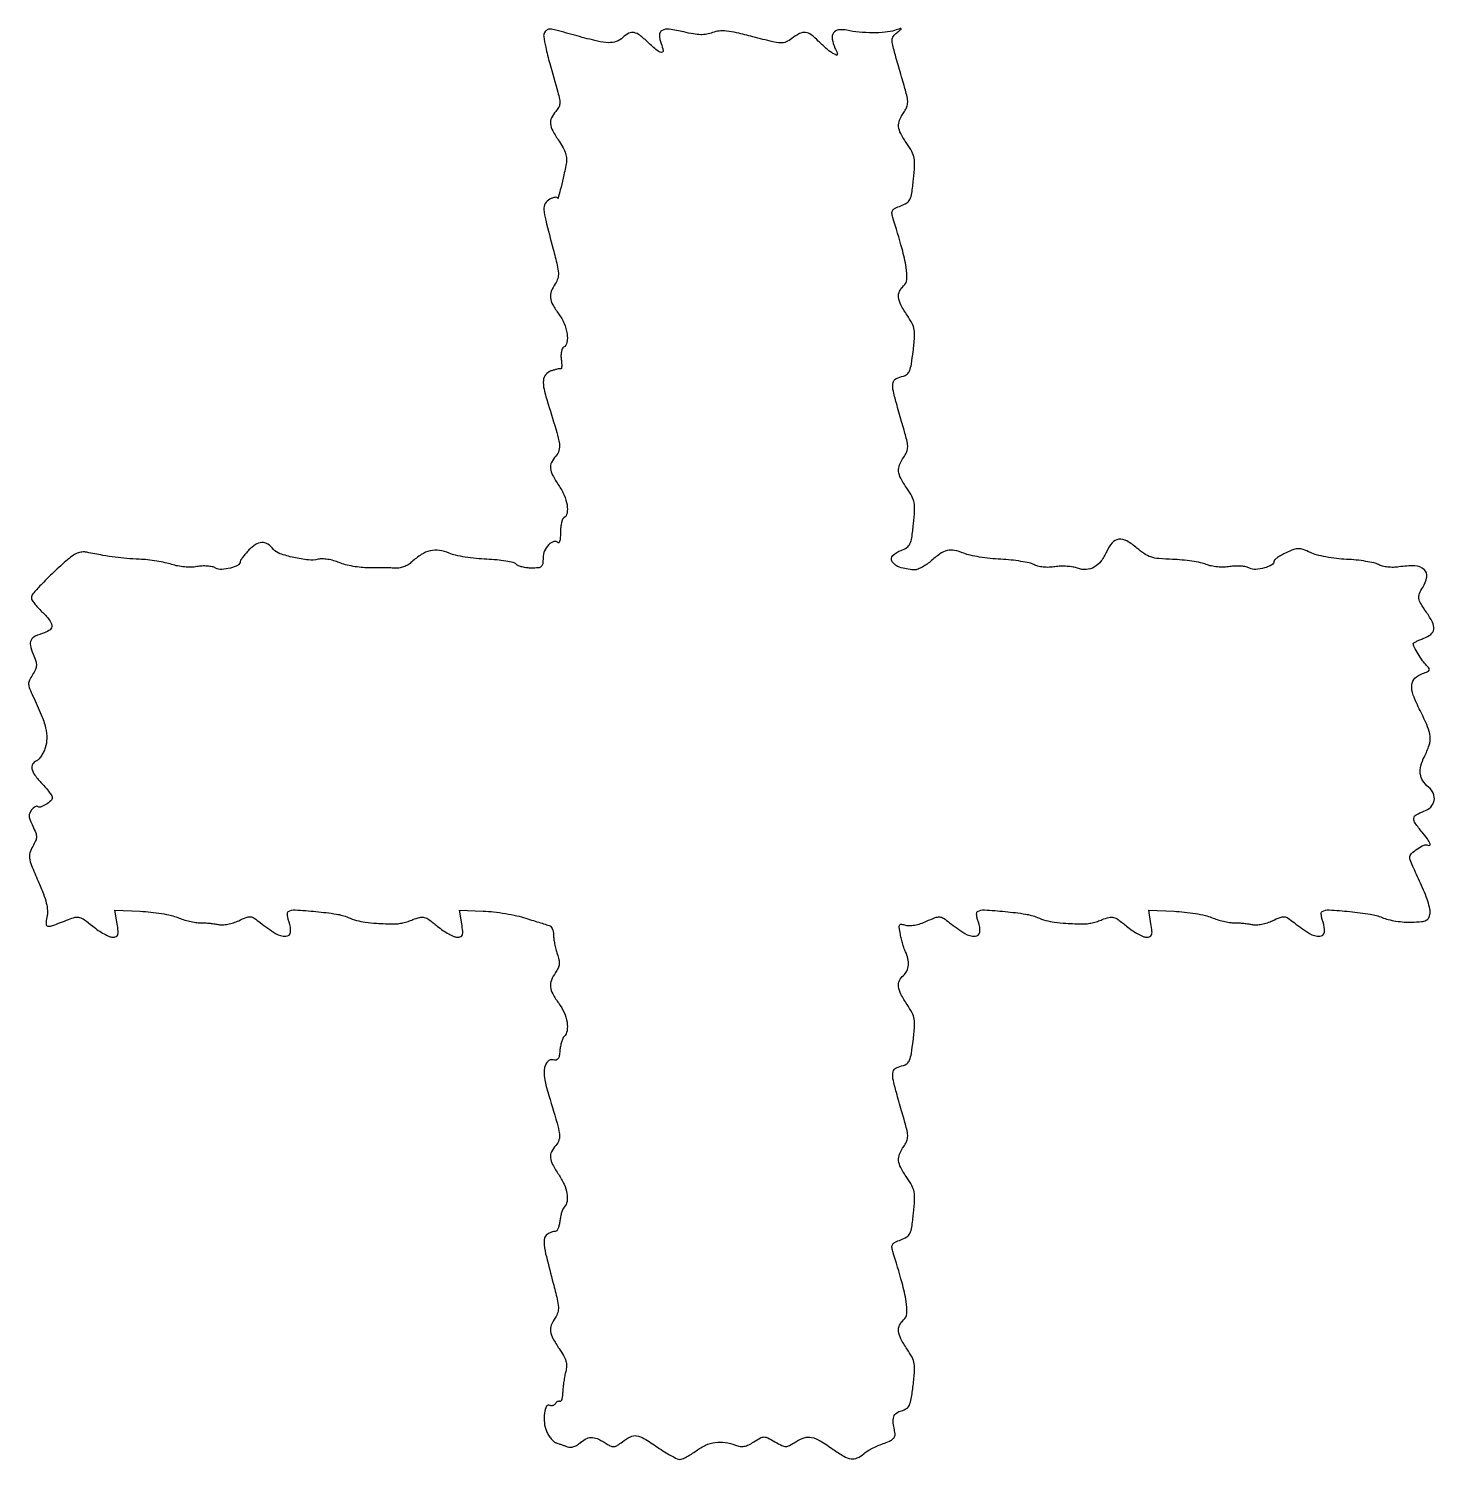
# Model space of a CAD drawing. Extents: x 0 to 404, y 0 to 411.
import ezdxf

# ---------------------------------------------------------------- set-up
doc = ezdxf.new("R2010")
doc.units = 0

msp = doc.modelspace()

# ---------------------------------------------------------------- linework, layer by layer
msp.add_lwpolyline([(148.433345, 409.892149, 0.177899), (148.185962, 408.680866, 0.016955), (148.749223, 405.663681, 0.012853), (149.920921, 400.960754, 0.002661), (152.238159, 392.754107, -0.02055), (152.739609, 390.699877, -0.0756), (152.80282, 389.367764, -0.101994), (152.463144, 388.295495, -0.056434), (151.658704, 387.175366, 0.071946), (150.433856, 385.353599, 0.140428), (150.141458, 383.642459, 0.09788), (150.777982, 381.620095, 0.0242), (152.599743, 378.638404, -0.025224), (153.754832, 376.739137, -0.047561), (154.454291, 375.089006, -0.058298), (154.741629, 373.590159, -0.069644), (154.646683, 372.156269, -0.003892), (153.742218, 367.973686, -0.007579), (152.944149, 364.653682, -0.006751), (152.299172, 362.272952, -0.807875), (152.114999, 362.285184, 0.31809), (151.911023, 362.499207, 0.086541), (151.416775, 362.509508, 0.055047), (150.713327, 362.321022, 0.029913), (149.899554, 361.946243, 0.141775), (148.644136, 360.721405, 0.147547), (148.261621, 359.03519, 0.044217), (148.75279, 355.95806, 0.003236), (150.900107, 347.657033, -0.006458), (152.05617, 343.066127, -0.04366), (152.398051, 340.74928, -0.08835), (152.212226, 339.168292, -0.07961), (151.491588, 337.684527, 0.061569), (150.369435, 335.57069, 0.120743), (150.133879, 333.691884, 0.098323), (150.787835, 331.661647, 0.032011), (152.5, 329, -0.05798), (154.064678, 326.265972, -0.064628), (154.888978, 323.343263, -0.078698), (154.861043, 320.861597, -0.215468), (153.903881, 319.440595, 0.155167), (153.511516, 318.9835, 0.052273), (153.251365, 318.133521, 0.046026), (153.144212, 317.071739, 0.038599), (153.221779, 315.942279, -0.017949), (153.340033, 314.869953, -0.032817), (153.347359, 313.990402, -0.040544), (153.262373, 313.379941, -0.419511), (153.067898, 313.258826, 0.101162), (152.724407, 313.271123, 0.013364), (152.005883, 313.131012, 0.015054), (151.153114, 312.913798, 0.012107), (150.25, 312.630737, 0.139191), (148.757882, 311.599933, 0.152573), (148.095855, 309.974763, 0.078947), (148.286686, 307.384613, 0.018044), (149.450183, 303.134214, -0.00302), (151.956332, 294.952477, -0.036169), (152.673277, 291.729561, -0.104591), (152.553969, 289.802838, -0.116851), (151.658704, 288.175366, 0.070984), (150.436821, 286.365495, 0.138893), (150.134532, 284.666534, 0.099049), (150.745082, 282.674399, 0.025506), (152.5, 279.785188, -0.04711), (154.054075, 276.958608, -0.062175), (154.878073, 274.139348, -0.079384), (154.88207, 271.826085, -0.21851), (154, 270.5, 0.163588), (153.612934, 270.033799, 0.034074), (153.29375, 269.003766, 0.032416), (153.073356, 267.700825, 0.025695), (153, 266.274316, -0.016486), (152.955749, 264.932611, -0.0358), (152.814502, 263.911912, -0.066641), (152.609302, 263.335791, -0.508263), (152.368517, 263.29815, 0.272758), (151.130838, 263.617924, 0.126069), (149.644622, 262.746047, 0.0932), (148.427118, 260.980019, 0.10481), (148, 258.964816, -0.032401), (147.890054, 257.269938, -0.179205), (147.471737, 256.474607, -0.159864), (146.606147, 256.09334, -0.024469), (144.7, 256, -0.031361), (143.352508, 256.084601, -0.031784), (142.032312, 256.337063, -0.033508), (140.918302, 256.705598, -0.100063), (140.252552, 257.147448, 0.139959), (139.420296, 257.610016, 0.016063), (137.297043, 258.033907, 0.01837), (134.682998, 258.370854, 0.014003), (131.802552, 258.553871, -0.016429), (128.753175, 258.762477, -0.015003), (125.629693, 259.17452, -0.015207), (122.862533, 259.711222, -0.046292), (121.04321, 260.303051, 0.067183), (118.21909, 261.093346, 0.091986), (115.587612, 260.97548, 0.084013), (113.000996, 259.894512, 0.047345), (110.302492, 257.808388, -0.052357), (109.210091, 256.981205, -0.048293), (107.940426, 256.372621, -0.049132), (106.601116, 256.027388, -0.059119), (105.302492, 255.980628, 0.011499), (103.906522, 256.063243, 0.004352), (101.953471, 256.116794, 0.004308), (99.827642, 256.13825, 0.005245), (97.836983, 256.12031, -0.028791), (95.77952, 256.198665, -0.019364), (93.448332, 256.513766, -0.019535), (91.208453, 256.996196, -0.036159), (89.444958, 257.587445, 0.031272), (87.846432, 258.1408, 0.027818), (86.127852, 258.516292, 0.028861), (84.541933, 258.678267, 0.072622), (83.389161, 258.561537, -0.088695), (80.582356, 258.367626, -0.027586), (76.395707, 259.056625, -0.025219), (72.388417, 260.160037, -0.142323), (70.579148, 261.402788, 0.080437), (68.917179, 262.872501, 0.148223), (67.192835, 263.34834, 0.136518), (65.393501, 262.798812, 0.063927), (63.508384, 261.225616, 0.010269), (62.5475, 260.145686, 0.014341), (61.736838, 259.13892, 0.01066), (61.111755, 258.277833, 0.152822), (61, 257.920733, -0.281255), (60.358327, 256.870238, -0.053526), (58.174478, 256.030337, -0.052822), (55.687769, 255.642645, -0.135956), (53.928838, 256.038085, 0.072825), (52.937445, 256.395489, 0.031346), (51.541939, 256.589215, 0.030186), (50.004502, 256.612147, 0.035016), (48.551165, 256.443621, -0.043098), (46.951181, 256.284212, -0.024876), (45.016125, 256.355027, -0.02454), (43.042222, 256.62392, -0.034112), (41.315179, 257.069796, 0.02792), (39.464541, 257.572084, 0.012802), (37.005084, 258.028788, 0.012633), (34.384879, 258.378636, 0.017045), (32, 258.553961, -0.009896), (28.369102, 258.768755, -0.013307), (25.093232, 259.115621, -0.01166), (21.526628, 259.674464, -0.005464), (16.938202, 260.555342, 0.074664), (15.538849, 260.627538, 0.074853), (14.181307, 260.285334, 0.057413), (12.710264, 259.460444, 0.024237), (10.938202, 258.044289, 0.008609), (6.923696, 254.379355, 0.015304), (3.765688, 251.206572, 0.012354), (1.435878, 248.591391, 0.175714), (1.007751, 247.437091, 0.144654), (1.173353, 246.861242, 0.020639), (1.883527, 245.842121, 0.022047), (2.851809, 244.678356, 0.017192), (4, 243.5, -0.02969), (6.152236, 241.177891, -0.142159), (6.857524, 239.535712, -0.2551), (6.380121, 238.327524, -0.099696), (4.75, 237.444999, 0.034585), (2.092704, 236.424671, 0.163215), (0.924545, 235.315877, 0.17934), (0.720748, 233.792406, 0.043491), (1.505842, 231.331776, -0.020001), (2.262894, 229.294468, -0.086862), (2.445218, 228.023645, -0.103249), (2.169341, 226.879278, -0.034441), (1.322177, 225.368952, 0.033418), (0.44421, 223.81118, 0.117832), (0.204207, 222.695198, 0.091184), (0.465223, 221.437396, 0.015473), (1.462806, 219.187989, -0.013513), (3.839485, 213.885101, -0.040344), (5.065611, 210.105241, -0.05933), (5.410003, 207.110851, -0.078854), (4.970263, 204.409896, -0.032236), (4.454896, 203.131562, -0.034727), (3.790278, 201.96293, -0.037104), (3.08286, 201.052742, -0.117922), (2.451632, 200.619813, 0.168772), (1.355375, 199.694948, 0.195113), (1.152058, 198.351689, 0.101353), (2.01049, 196.514843, 0.030892), (4, 194.157416, -0.014337), (5.148884, 192.884055, -0.018806), (6.11875, 191.654259, -0.01655), (6.841622, 190.590969, -0.141935), (7, 190.044285, -0.216491), (6.588507, 189.138457, -0.046643), (5.156063, 188.10546, -0.046754), (3.596892, 187.375019, -0.290283), (2.773984, 187.55935, 0.259239), (2.496858, 187.638465, 0.074084), (2.066089, 187.467847, 0.054364), (1.559177, 187.095415, 0.033965), (1.050787, 186.561194, 0.079598), (0.517576, 185.659156, 0.112582), (0.37793, 184.740046, 0.076298), (0.640249, 183.597799, 0.021178), (1.392618, 181.914797, -0.021146), (2.242132, 180.014813, -0.095725), (2.467136, 178.827577, -0.104904), (2.22307, 177.697004, -0.027983), (1.371678, 176.052055, 0.057752), (0.569797, 174.247644, 0.115626), (0.45727, 172.700033, 0.057643), (1.036106, 170.631139, 0.006406), (2.952361, 166.108541, -0.01183), (4.455641, 162.450671, -0.032134), (5.288787, 159.776508, -0.045441), (5.603096, 157.653137, -0.068191), (5.453541, 155.788473, 0.046209), (5.204511, 153.788039, 0.390525), (5.747994, 153.159718, 0.119141), (7.128163, 153.331905, 0.005341), (11.628149, 155.087457, -0.037152), (13.556008, 155.701553, -0.126124), (14.864873, 155.679539, -0.091388), (16.231103, 155.019557, -0.014274), (18.605993, 153.173244, 0.022014), (20.219267, 151.958614, 0.024262), (21.882954, 150.93214, 0.024634), (23.376248, 150.201486, 0.101796), (24.355652, 150, 0.089288), (25.329635, 150.175328, 0.227855), (25.814622, 150.678971, 0.106053), (25.923885, 151.694763, 0.013601), (25.635073, 153.880664), (25.01453, 157.761328), (32.257265, 157.449738, -0.01632), (35.292046, 157.219772, -0.014598), (38.42115, 156.786905, -0.014811), (41.208653, 156.232646, -0.043429), (43.070053, 155.63084, 0.024881), (44.651234, 155.054107, 0.01831), (46.452074, 154.56851, 0.018594), (48.193335, 154.234378, 0.038761), (49.570053, 154.131041, -0.014905), (50.860538, 154.095871, -0.010279), (52.318361, 153.9825, -0.010373), (53.717129, 153.815379, -0.020788), (54.811601, 153.614828, 0.073236), (55.940368, 153.528207, 0.030625), (57.45661, 153.72775, 0.029484), (59.080478, 154.144177, 0.03376), (60.569806, 154.734679, -0.018146), (62.740186, 155.674597, -0.116168), (63.918145, 155.841913, -0.124989), (65.006304, 155.458346, -0.022341), (66.758205, 154.174942, 0.031314), (71.156514, 151.072477, 0.142698), (74.144288, 150.251258, 0.379345), (75.446537, 151.441275, 0.117682), (75.075371, 154.301759, -0.027278), (74.7446, 155.338716, -0.040086), (74.578951, 156.280491, -0.046282), (74.57786, 157.016345, -0.24145), (74.788211, 157.348274, -0.148399), (76.796669, 157.834393, -0.009998), (82.744869, 157.374427, -0.014278), (88.617878, 156.632119, -0.061444), (92, 155.670496, 0.032881), (94.405419, 154.835789, 0.031799), (96.926461, 154.312417, 0.021926), (100.207525, 153.99225, 0.006491), (105.25, 153.788187, 0.044792), (106.332251, 153.855436, 0.019121), (107.757956, 154.12936, 0.018738), (109.265589, 154.539362, 0.023405), (110.628149, 155.036431, -0.035913), (112.568031, 155.689657, -0.129197), (113.862833, 155.684534, -0.093501), (115.212886, 155.036729, -0.013883), (117.605993, 153.173244, 0.022014), (119.219267, 151.958614, 0.024262), (120.882954, 150.93214, 0.024634), (122.376248, 150.201486, 0.101796), (123.355652, 150, 0.089172), (124.329442, 150.175061, 0.227745), (124.814514, 150.678119, 0.106221), (124.924174, 151.692379, 0.013655), (124.636306, 153.872956), (124.016995, 157.745912), (130.805612, 157.486138, -0.018852), (133.802447, 157.258102, -0.012688), (137.201858, 156.782452, -0.012791), (140.47243, 156.153548, -0.024624), (143.047115, 155.455401, 0.001446), (145.226591, 154.754522, 0.001777), (147.265402, 154.11335, 0.001472), (148.982353, 153.585632, 0.012882), (149.75, 153.373603, -0.154707), (150.228533, 153.079748, -0.069747), (150.632812, 152.454317, -0.059299), (150.907364, 151.614918, -0.049453), (151, 150.680608, 0.033449), (151.075873, 149.547712, 0.015289), (151.318472, 148.084637, 0.015062), (151.668949, 146.553455, 0.020075), (152.08416, 145.188423, -0.029959), (152.560166, 143.504748, -0.077263), (152.637489, 142.247162, -0.085995), (152.328747, 141.106707, -0.043794), (151.58416, 139.816693, 0.057689), (150.398831, 137.624941, 0.121599), (150.133545, 135.721841, 0.101097), (150.774737, 133.685272, 0.032288), (152.5, 131, -0.054306), (154.048223, 128.340117, -0.065005), (154.873088, 125.563746, -0.077322), (154.884417, 123.118669, -0.160275), (154.033691, 121.433691, 0.09655), (153.645334, 120.857284, 0.028064), (153.282131, 119.844323, 0.027079), (152.993324, 118.632808, 0.025962), (152.832133, 117.380019, -0.026045), (152.63756, 115.869771, -0.113597), (152.283552, 115.047252, -0.195518), (151.72061, 114.700578, -0.105789), (150.894846, 114.737749, 0.26357), (149.358646, 114.32968, 0.157689), (148.456299, 112.608793, 0.080717), (148.428625, 109.551046, 0.035808), (149.325951, 105.605417, -0.002057), (152.025043, 96.596446, -0.034246), (152.702264, 93.546674, -0.113929), (152.564635, 91.758936, -0.108384), (151.658704, 90.175366, 0.070984), (150.436821, 88.365495, 0.138893), (150.134532, 86.666534, 0.099049), (150.745082, 84.674399, 0.025506), (152.5, 81.785188, -0.043568), (154.051802, 79.009413, -0.063922), (154.863965, 76.336792, -0.080355), (154.879847, 74.061633, -0.155646), (154.076947, 72.45, 0.090477), (153.699219, 71.886521, 0.025906), (153.329, 70.897813, 0.025167), (153.02003, 69.718158, 0.024326), (152.826947, 68.5, -0.031063), (152.628743, 67.349896, -0.045481), (152.302291, 66.376752, -0.055171), (151.907248, 65.694403, -0.234265), (151.5, 65.484687, 0.060082), (151.022168, 65.419624, 0.024796), (150.398328, 65.223272, 0.0241), (149.742644, 64.943961, 0.028501), (149.153881, 64.616266, 0.202749), (148.382477, 63.502747, 0.082745), (148.306117, 61.626, 0.030406), (148.93942, 58.246394, 0.003392), (150.900107, 50.657033, -0.006458), (152.05617, 46.066127, -0.04366), (152.398051, 43.74928, -0.08835), (152.212226, 42.168292, -0.07961), (151.491588, 40.684527, 0.059852), (150.371449, 38.591805, 0.125318), (150.147241, 36.771519, 0.094919), (150.811988, 34.738743, 0.025178), (152.620777, 31.825719, -0.022743), (153.875759, 29.826366, -0.058571), (154.535792, 28.256704, -0.074739), (154.726405, 26.819289, -0.06001), (154.51271, 25.271969, 0.017961), (154.222955, 23.983456, 0.009849), (153.956272, 22.387629, 0.009805), (153.748989, 20.754853, 0.015427), (153.641934, 19.345492, -0.020963), (153.539087, 18.164754, -0.040915), (153.341678, 17.241236, -0.063387), (153.090395, 16.676993, -0.416556), (152.819098, 16.611803, 0.14973), (152.510269, 16.692744, 0.098654), (152.150741, 16.605675, 0.081896), (151.794827, 16.36338, 0.064111), (151.5, 16, -0.086023), (151.187956, 15.647928, -0.093901), (150.784433, 15.43439, -0.100303), (150.35314, 15.391321, -0.113779), (149.960219, 15.524586, 0.442002), (149.012207, 15.253222, 0.082006), (148.415557, 13.29668, 0.056524), (148.361688, 10.522936, 0.074937), (148.968599, 8.075808, 0.03925), (149.549154, 6.93618, 0.038791), (150.302691, 5.896497, 0.041557), (151.10734, 5.095655, 0.105085), (151.831879, 4.708673, -0.008644), (152.583531, 4.47744, -0.005194), (153.46777, 4.178393, -0.005201), (154.341218, 3.862614, -0.00904), (155.058403, 3.579987, 0.122393), (155.83481, 3.462728, 0.059844), (156.819461, 3.675922, 0.052198), (157.880317, 4.171562, 0.043296), (158.889392, 4.904071, -0.069756), (160.573436, 5.995797, -0.126984), (162.175189, 6.292666, -0.099343), (163.989407, 5.795659, -0.032149), (166.403615, 4.38209, 0.053007), (167.513045, 3.793084, 0.134025), (168.412861, 3.688516, 0.104243), (169.381477, 4.051456, 0.025074), (170.788474, 5.048253, -0.050699), (173.077978, 6.500313, -0.155324), (174.871716, 6.781892, -0.098773), (176.979357, 6.014013, -0.014064), (180.863681, 3.5, 0.011262), (182.909387, 2.159657, 0.014559), (184.847792, 1.028125, 0.012291), (186.500597, 0.178797, 0.113003), (187.281613, 0, 0.102801), (188.000529, 0.149389, 0.01937), (189.216193, 0.734375, 0.019971), (190.605156, 1.542926, 0.017132), (192, 2.5, -0.054527), (194.691132, 4.064824, -0.069734), (197.445142, 4.852271, -0.07007), (200.298955, 4.850391, -0.055745), (203.285062, 4.081719, 0.056611), (204.595715, 3.746748, 0.079646), (205.799991, 3.773053, 0.068569), (207.063922, 4.18871, 0.031494), (208.573907, 5.048482, -0.02005), (210.423714, 6.158522, -0.124858), (211.485662, 6.431897, -0.11771), (212.578921, 6.174978, -0.016974), (214.606341, 5.069759, 0.016945), (216.633609, 3.964474, 0.117666), (217.726185, 3.707484, 0.125014), (218.786813, 3.980539, 0.020108), (220.632596, 5.089273, -0.070577), (223.007188, 6.207801, -0.12651), (225.147007, 6.309751, -0.08551), (227.626479, 5.334684, -0.02041), (231.331018, 2.875172, 0.024821), (234.368456, 0.896922, 0.095987), (236.481634, 0.158291, 0.141021), (238.264762, 0.40107, 0.080183), (240.105063, 1.595081, -0.045889), (241.04388, 2.299705, -0.017356), (242.470868, 3.111874, -0.01702), (244.093491, 3.893053, -0.01991), (245.683804, 4.518732, 0.022927), (247.517589, 5.253004, 0.079918), (248.576662, 5.956307, 0.134211), (249.064236, 6.737006, 0.127487), (249.099687, 7.673651, -0.023992), (248.614237, 10.53946, -0.103483), (248.762563, 12.251811, -0.167902), (249.530445, 13.315363, -0.094007), (251, 13.980981, 0.088645), (252.386897, 14.591469, 0.139064), (253.223515, 15.578804, 0.06732), (253.764966, 17.379044, 0.009287), (254.308561, 21.260391, 0.011185), (254.706308, 25.297548, 0.060558), (254.607139, 27.49329, 0.080054), (253.991446, 29.315315, 0.027809), (252.558561, 31.699009, -0.028827), (250.799015, 34.639654, -0.09171), (250.127907, 36.819494, -0.139864), (250.412062, 38.556298, -0.109934), (251.585156, 40.070673, 0.209811), (252.500576, 41.897846, 0.052082), (252.318315, 45.31794, 0.029249), (251.133444, 50.723279, 0.006577), (248.461958, 59.760412, -0.056748), (248.229894, 60.985506, -0.171507), (248.449831, 61.793136, -0.130552), (249.182447, 62.417226, -0.027635), (250.74783, 63.061938, 0.057068), (252.467467, 63.891431, 0.140853), (253.390342, 64.927919, 0.077072), (253.922443, 66.686781, 0.009459), (254.408963, 70.687487, 0.011963), (254.715585, 74.601854, 0.058667), (254.576276, 76.811913, 0.07703), (253.942596, 78.638627, 0.029596), (252.541779, 80.939712, -0.026605), (250.766813, 83.816549, -0.099734), (250.141043, 85.833724, -0.125303), (250.414861, 87.679043, -0.05365), (251.626957, 89.877794, 0.046094), (252.398452, 91.228711, 0.082149), (252.73021, 92.46172, 0.069147), (252.674745, 93.877182, 0.024733), (252.219629, 95.850301, 0.000313), (251.706891, 97.655297, 0.000122), (250.995823, 100.15022, 0.000121), (250.224655, 102.851043, 0.00015), (249.505884, 105.363213, -0.01735), (248.526206, 109.293682, -0.11546), (248.566951, 111.298366, -0.210667), (249.483269, 112.465753, -0.078188), (251.5, 113.165539, 0.139992), (252.556166, 113.683707, 0.115024), (253.275828, 114.718957, 0.054667), (253.799451, 116.616818, 0.009989), (254.308561, 120.229478, 0.011087), (254.706925, 124.287633, 0.060398), (254.607848, 126.489226, 0.080116), (253.992097, 128.313587, 0.027869), (252.558561, 130.699009, -0.028737), (250.81349, 133.614262, -0.089008), (250.12875, 135.793943, -0.136921), (250.381643, 137.522033, -0.115665), (251.5, 139, 0.111685), (252.47737, 140.270771, 0.085061), (252.936023, 141.971173, 0.076405), (252.82271, 143.897237, 0.065198), (252.140852, 145.815741, -0.03364), (251.767492, 146.687992, -0.011968), (251.349442, 147.978585, -0.011814), (250.956817, 149.42138, -0.013651), (250.653155, 150.813483, -0.011655), (250.324382, 152.798239, -0.163283), (250.454152, 153.499988, -0.312864), (250.934661, 153.736739, -0.039695), (252.122266, 153.461194, 0.087147), (253.223631, 153.313308, 0.035264), (254.734924, 153.481564, 0.032267), (256.436025, 153.908479, 0.028317), (258.146183, 154.56592, -0.013579), (260.671229, 155.62302, -0.108238), (261.912604, 155.815315, -0.131173), (263.01549, 155.446388, -0.02341), (264.786221, 154.154025, 0.031562), (269.164937, 151.066282, 0.143193), (272.145421, 150.252204, 0.378623), (273.446244, 151.444048, 0.11767), (273.075371, 154.301759, -0.027278), (272.7446, 155.338716, -0.040086), (272.578951, 156.280491, -0.046282), (272.57786, 157.016345, -0.24145), (272.788211, 157.348274, -0.148399), (274.796669, 157.834393, -0.009998), (280.744869, 157.374427, -0.014278), (286.617878, 156.632119, -0.061444), (290, 155.670496, 0.032881), (292.405419, 154.835789, 0.031799), (294.926461, 154.312417, 0.021926), (298.207525, 153.99225, 0.006491), (303.25, 153.788187, 0.044792), (304.332251, 153.855436, 0.019121), (305.757956, 154.12936, 0.018738), (307.265589, 154.539362, 0.023405), (308.628149, 155.036431, -0.035913), (310.568031, 155.689657, -0.129197), (311.862833, 155.684534, -0.093501), (313.212886, 155.036729, -0.013883), (315.605993, 153.173244, 0.022014), (317.219267, 151.958614, 0.024262), (318.882954, 150.93214, 0.024634), (320.376248, 150.201486, 0.101796), (321.355652, 150, 0.089288), (322.329635, 150.175328, 0.227855), (322.814622, 150.678971, 0.106053), (322.923885, 151.694763, 0.013601), (322.635073, 153.880664), (322.01453, 157.761328), (329.257265, 157.449738, -0.01632), (332.292046, 157.219772, -0.014598), (335.42115, 156.786905, -0.014811), (338.208653, 156.232646, -0.043429), (340.070053, 155.63084, 0.024881), (341.651234, 155.054107, 0.01831), (343.452074, 154.56851, 0.018594), (345.193335, 154.234378, 0.038761), (346.570053, 154.131041, -0.014905), (347.860538, 154.095871, -0.010279), (349.318361, 153.9825, -0.010373), (350.717129, 153.815379, -0.020788), (351.811601, 153.614828, 0.073236), (352.940368, 153.528207, 0.030625), (354.45661, 153.72775, 0.029484), (356.080478, 154.144177, 0.03376), (357.569806, 154.734679, -0.018146), (359.740186, 155.674597, -0.116168), (360.918145, 155.841913, -0.124989), (362.006304, 155.458346, -0.022341), (363.758205, 154.174942, 0.031314), (368.156514, 151.072477, 0.142698), (371.144288, 150.251258, 0.379345), (372.446537, 151.441275, 0.117682), (372.075371, 154.301759, -0.027278), (371.7446, 155.338716, -0.040086), (371.578951, 156.280491, -0.046282), (371.57786, 157.016345, -0.24145), (371.788211, 157.348274, -0.148552), (373.812935, 157.837691, -0.010175), (379.763646, 157.371844, -0.01449), (385.644524, 156.618229, -0.061179), (389.0558, 155.64234, 0.041169), (390.77079, 155.076768, 0.020419), (393.019442, 154.631639, 0.020115), (395.402689, 154.357875, 0.027756), (397.5558, 154.317722, 0.013312), (400.360478, 154.495985, 0.088), (401.710522, 154.863298, 0.16635), (402.436345, 155.568336, 0.082544), (402.827019, 156.806988, 0.093602), (402.768281, 158.087298, 0.018522), (402.154102, 160.310424, 0.019026), (401.230944, 162.882211, 0.016677), (400.077019, 165.493978, -0.005725), (398.898305, 168.011226, -0.00794), (397.903874, 170.295457, -0.005261), (397.123964, 172.224542, -0.093692), (397, 172.880286, -0.204016), (397.478393, 174.003923, -0.041904), (399.188812, 175.392792, -0.041293), (401.079453, 176.464583, -0.251818), (402.162968, 176.39928, 0.267096), (402.717144, 176.38178, 0.392043), (402.866466, 176.813355, 0.055668), (402.057987, 178.207953, 0.015729), (400.5, 180.182369, -0.022252), (398.553627, 182.716253, -0.175289), (398.173708, 184.124773, -0.247471), (398.84205, 185.170272, -0.045378), (401, 186.149845, 0.109778), (402.992663, 187.382852, 0.151308), (403.991117, 189.220676, 0.154652), (403.765691, 191.270347, 0.11593), (402.388138, 193.092837, -0.075016), (400.763856, 194.913992, -0.110737), (400.016259, 196.912318, -0.100001), (400.15747, 199.189772, -0.052602), (401.177415, 201.84799, 0.039146), (402.534769, 205.120047, 0.102141), (402.816555, 207.639102, 0.077663), (402.104266, 210.461705, 0.01632), (399.953069, 215.09297, -0.026306), (397.993819, 219.541316, -0.108045), (397.564799, 222.438251, -0.185686), (398.471904, 224.38819, -0.112075), (400.679711, 225.72657, 0.017466), (402.130675, 226.267224, 0.185923), (402.579483, 226.693161, 0.276716), (402.529911, 227.207786, 0.037379), (401.791864, 228.065278, -0.042039), (400.647869, 229.419709, -0.018379), (399.357054, 231.387392, -0.014442), (398.243101, 233.355933, -0.122119), (398, 234.336433, -0.266725), (398.132595, 234.567311, -0.015219), (398.88125, 234.974105, -0.019954), (399.850319, 235.415492, -0.013017), (401, 235.850155, 0.084083), (403.04967, 236.978426, 0.202682), (403.863335, 238.468255, 0.143629), (403.484892, 240.486331, 0.037164), (401.751552, 243.34563, -0.018755), (400.126478, 245.816508, -0.099673), (399.581373, 247.330627, -0.136384), (399.752203, 248.69882, -0.047137), (400.697162, 250.472506, 0.103626), (401.883458, 253.466876, 0.262933), (401.122523, 255.594055, 0.171223), (398.437111, 256.647622, 0.048356), (393.883255, 256.3653, -0.0352), (392.29829, 256.225173, -0.031517), (390.64885, 256.299783, -0.032985), (389.138706, 256.565483, -0.062905), (387.989556, 257.005589, 0.066708), (386.678265, 257.496439, 0.015255), (384.349958, 257.954982, 0.015514), (381.611486, 258.321141, 0.014558), (378.796862, 258.526353, -0.018696), (375.896763, 258.761931, -0.016566), (372.901956, 259.219356, -0.016867), (370.232652, 259.811861, -0.047763), (368.440561, 260.461181, 0.021449), (366.334755, 261.351936, 0.090583), (364.990939, 261.591766, 0.089401), (363.64026, 261.342644, 0.020589), (361.5, 260.432976, 0.015806), (360.159092, 259.743937, 0.02304), (359.028125, 259.046866, 0.01997), (358.176113, 258.414673, 0.226903), (358, 258.046574, -0.271361), (357.353714, 256.943438, -0.057311), (355.211005, 256.046643, -0.055849), (352.748415, 255.623158, -0.138403), (350.976469, 256.012594, 0.07572), (349.981909, 256.36468, 0.028649), (348.516633, 256.558942, 0.027584), (346.872316, 256.590801, 0.030171), (345.283616, 256.437647, -0.035605), (343.596175, 256.293446, -0.026451), (341.72644, 256.366067, -0.026911), (339.936287, 256.628424, -0.046806), (338.5, 257.061527, 0.045772), (336.901044, 257.547285, 0.013971), (334.409136, 257.989201, 0.013859), (331.576786, 258.330317, 0.014722), (328.786421, 258.505503, -0.01404), (324.942408, 258.741575, -0.055518), (322.624409, 259.212269, -0.070397), (320.751954, 260.120978, -0.032048), (318.591767, 261.785283, 0.053174), (315.718662, 263.811732, 0.155784), (313.371763, 264.284915, 0.187152), (311.460812, 263.289679, 0.082164), (309.928473, 260.827318, -0.0634), (308.366554, 258.095126, -0.100069), (306.353151, 256.310045, -0.115819), (304.031105, 255.603748, -0.107408), (301.567273, 255.974423, 0.050283), (300.260917, 256.325916, 0.024464), (298.542534, 256.521686, 0.023981), (296.718047, 256.551912, 0.031805), (295.065549, 256.394491, -0.032206), (293.380901, 256.235371, -0.032373), (291.692697, 256.294381, -0.03454), (290.170398, 256.553681, -0.063492), (288.997679, 257.001242, 0.068158), (287.675267, 257.491905, 0.014674), (285.270577, 257.953973, 0.015062), (282.431238, 258.326254, 0.013873), (279.495691, 258.539475, -0.015332), (276.477829, 258.767528, -0.014074), (273.391633, 259.184299, -0.014236), (270.660387, 259.711971, -0.044144), (268.873117, 260.279655, 0.048963), (266.209816, 261.097476, 0.110771), (264.113022, 261.054358, 0.093762), (262.018707, 260.098465, 0.028666), (259.283929, 257.920778, -0.033146), (258.036693, 256.945725, -0.033407), (256.674708, 256.146852, -0.035382), (255.398058, 255.617674, -0.101646), (254.450328, 255.503765, -0.052205), (250.416899, 256.268161, -0.179379), (248.324521, 257.847571, -0.349889), (248.508308, 259.60958, -0.115076), (250.867184, 261.103545, 0.062429), (252.499574, 261.912564, 0.138135), (253.399367, 262.95636, 0.074268), (253.927322, 264.734351, 0.009572), (254.408963, 268.687487, 0.011963), (254.715585, 272.601854, 0.058667), (254.576276, 274.811913, 0.07703), (253.942596, 276.638627, 0.029596), (252.541779, 278.939712, -0.026605), (250.766813, 281.816549, -0.099734), (250.141043, 283.833724, -0.125303), (250.414861, 285.679043, -0.05365), (251.626957, 287.877794, 0.046094), (252.398452, 289.228711, 0.082149), (252.73021, 290.46172, 0.069147), (252.674745, 291.877182, 0.024733), (252.219629, 293.850301, 0.000313), (251.706891, 295.655297, 0.000122), (250.995823, 298.15022, 0.000121), (250.224655, 300.851043, 0.00015), (249.505884, 303.363213, -0.01735), (248.526206, 307.293682, -0.11546), (248.566951, 309.298366, -0.210667), (249.483269, 310.465753, -0.078188), (251.5, 311.165539, 0.139992), (252.556166, 311.683707, 0.115024), (253.275828, 312.718957, 0.054667), (253.799451, 314.616818, 0.009989), (254.308561, 318.229478, 0.011087), (254.706925, 322.287633, 0.060398), (254.607848, 324.489226, 0.080116), (253.992097, 326.313587, 0.027869), (252.558561, 328.699009, -0.028827), (250.799015, 331.639654, -0.09171), (250.127907, 333.819494, -0.139864), (250.412062, 335.556298, -0.109934), (251.585156, 337.070673, 0.209811), (252.500576, 338.897846, 0.052082), (252.318315, 342.31794, 0.029249), (251.133444, 347.723279, 0.006577), (248.461958, 356.760412, -0.056748), (248.229894, 357.985506, -0.171507), (248.449831, 358.793136, -0.130552), (249.182447, 359.417226, -0.027635), (250.74783, 360.061938, 0.057068), (252.467467, 360.891431, 0.140853), (253.390342, 361.927919, 0.077072), (253.922443, 363.686781, 0.009459), (254.408963, 367.687487, 0.011963), (254.715585, 371.601854, 0.058667), (254.576276, 373.811913, 0.07703), (253.942596, 375.638627, 0.029596), (252.541779, 377.939712, -0.026605), (250.766813, 380.816549, -0.099734), (250.141043, 382.833724, -0.125303), (250.414861, 384.679043, -0.05365), (251.626957, 386.877794, 0.046094), (252.398452, 388.228711, 0.082149), (252.73021, 389.46172, 0.069147), (252.674745, 390.877182, 0.024733), (252.219629, 392.850301, 0.000351), (251.705532, 394.659561, 0.000135), (250.989296, 397.170927, 0.000134), (250.21095, 399.89452, 0.000165), (249.483663, 402.433707, -0.006421), (248.461324, 406.179437, -0.068842), (248.279265, 407.740004, -0.154449), (248.630276, 408.772161, -0.069367), (249.640991, 409.808681, 0.00352), (250.830099, 410.744058, 0.443489), (250.840677, 410.91344, 0.279964), (250.629146, 410.967987, 0.002529), (249, 410.466451, -0.053416), (246.301747, 409.927987, -0.023373), (242.6524, 409.769126, -0.022976), (238.763759, 409.960515, -0.030386), (235.26152, 410.510889, 0.083703), (232.871519, 410.629556, 0.219925), (231.443304, 409.753196, 0.191726), (231.067937, 407.980107, 0.064412), (231.861388, 405.404874, -0.007531), (232.50872, 403.925481, -0.198038), (232.511433, 403.500868, -0.423332), (232.237912, 403.389951, -0.019693), (231.242848, 403.876821, -0.038488), (230.40792, 404.413586, -0.013676), (229.299819, 405.301715, -0.013479), (228.131693, 406.346993, -0.015469), (227.075686, 407.408178, 0.04424), (225.06196, 409.211592, 0.137073), (223.376292, 409.864405, 0.142548), (221.6375, 409.536937, 0.049334), (219.462626, 408.149261, -0.062847), (217.796967, 407.148577, -0.114916), (216.247715, 406.856033, -0.04958), (213.96403, 407.180826, -0.004369), (208.304897, 408.620369, 0.007832), (203.612898, 409.779357, 0.030786), (200.674984, 410.268408, 0.050306), (198.54195, 410.274529, 0.07031), (196.691303, 409.825474, -0.05198), (195.047649, 409.362481, -0.048642), (193.30621, 409.234257, -0.037448), (191.205715, 409.441977, -0.015505), (188.408812, 410.021876, 0.024104), (184.253211, 410.80923, 0.155708), (182.175952, 410.4529, 0.293326), (181.420239, 409.137083, 0.078663), (181.938089, 406.662839, -0.046848), (182.488507, 404.671663, -0.494144), (181.998313, 404.136787, -0.155808), (180.739289, 404.666241, -0.013881), (178.157416, 407, 0.024628), (175.761103, 409.074239, 0.117143), (174.125785, 409.826227, 0.168592), (172.651455, 409.624088, 0.066414), (170.94064, 408.44628, -0.095405), (169.03268, 407.288726, -0.097023), (166.842828, 406.93161, -0.050416), (163.630554, 407.35985, -0.009033), (157.768383, 408.86511, 0.001343), (151.638246, 410.540086, 0.038634), (150.033741, 410.843359, 0.172433), (149.164617, 410.638092, 0.111404)], format="xyb", close=True)

doc.saveas('drawing.dxf')
